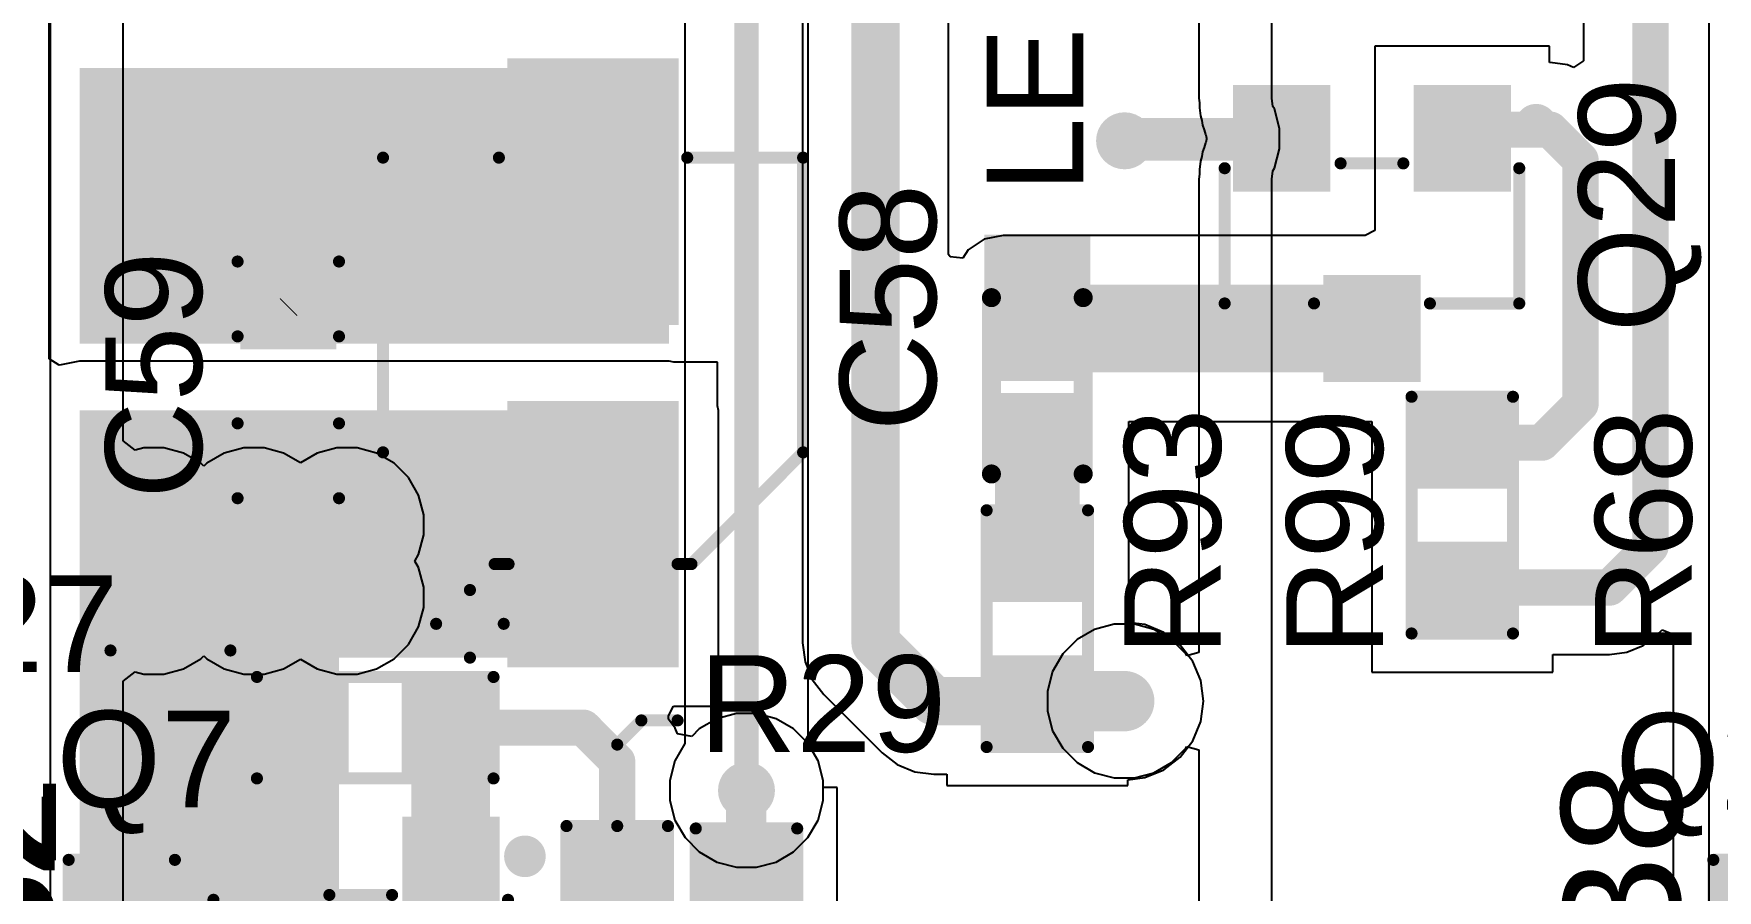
# Model space of a CAD drawing. Header units: millimetres. Extents: x 0 to 214, y 0 to 214.
# Drawn here: x 4.896 to 5.594, y 0.853 to 1.207 of the extents above; entities that cross this region are included whole.
import ezdxf

# ---------------------------------------------------------------- set-up
doc = ezdxf.new("R2010")
doc.units = ezdxf.units.MM
doc.header["$MEASUREMENT"] = 0
for name, color, linetype in [('BottomLayer', 5, 'Continuous'), ('BottomSolder', 6, 'Continuous'), ('TopLayer', 1, 'Continuous'), ('TopOverlay', 2, 'Continuous'), ('TopPaste', 8, 'Continuous'), ('TopSolder', 216, 'Continuous'), ('ViaHoleLayer', 16, 'Continuous')]:
    doc.layers.add(name, color=color, linetype=linetype)
doc.styles.add('Arial', font='', dxfattribs={"height": 0.2})
doc.styles.get('Arial').set_extended_font_data('Arial')

# ---------------------------------------------------------------- blocks, each defined once
blk = doc.blocks.new('SOT_23_206')
at = {"layer": 'TopLayer'}
for points in [[(-0.01614, 0.05748), (0.01614, 0.05748), (0.01614, 0.02126), (-0.01614, 0.02126)], [(-0.05354, -0.02126), (-0.02126, -0.02126), (-0.02126, -0.05748), (-0.05354, -0.05748)], [(0.02126, -0.02126), (0.05354, -0.02126), (0.05354, -0.05748), (0.02126, -0.05748)]]:
    blk.add_hatch(color=1, dxfattribs=at).paths.add_polyline_path(points)
at = {"layer": 'TopPaste'}
for points in [[(-0.01614, 0.05748), (0.01614, 0.05748), (0.01614, 0.02126), (-0.01614, 0.02126)], [(-0.05354, -0.02126), (-0.02126, -0.02126), (-0.02126, -0.05748), (-0.05354, -0.05748)], [(0.02126, -0.02126), (0.05354, -0.02126), (0.05354, -0.05748), (0.02126, -0.05748)]]:
    blk.add_hatch(color=8, dxfattribs=at).paths.add_polyline_path(points)
at = {"layer": 'TopSolder'}
for points in [[(-0.02014, 0.06148), (0.02014, 0.06148), (0.02014, 0.01726), (-0.02014, 0.01726)], [(-0.05754, -0.01726), (-0.01726, -0.01726), (-0.01726, -0.06148), (-0.05754, -0.06148)], [(0.01726, -0.01726), (0.05754, -0.01726), (0.05754, -0.06148), (0.01726, -0.06148)]]:
    blk.add_hatch(color=216, dxfattribs=at).paths.add_polyline_path(points)
at = {"layer": 'TopOverlay', "const_width": 0.005}
for points in [[(-0.061, 0.029), (-0.061, -0.027)], [(-0.024, 0.029), (-0.061, 0.029)], [(0.061, 0.029), (0.024, 0.029)], [(0.061, 0.029), (0.061, -0.027)], [(0.013, -0.029), (-0.013, -0.029)]]:
    blk.add_lwpolyline(points, dxfattribs=at)
at = {"layer": 'TopOverlay'}
for points, const_width in [([(-0.06225, 0.029, 1), (-0.05975, 0.029, 1)], 0.0025), ([(-0.06225, 0.029, 1), (-0.05975, 0.029, 1)], 0.0025), ([(-0.02525, 0.029, 1), (-0.02275, 0.029, 1)], 0.0025), ([(0.02275, 0.029, 1), (0.02525, 0.029, 1)], 0.0025), ([(0.05975, 0.029, 1), (0.06225, 0.029, 1)], 0.0025), ([(0.05975, 0.029, 1), (0.06225, 0.029, 1)], 0.0025), ([(-0.06225, -0.027, 1), (-0.05975, -0.027, 1)], 0.0025), ([(-0.01425, -0.029, 1), (-0.01175, -0.029, 1)], 0.0025), ([(0.01175, -0.029, 1), (0.01425, -0.029, 1)], 0.0025), ([(0.05975, -0.027, 1), (0.06225, -0.027, 1)], 0.0025), ([(-0.06439, -0.045, 1), (-0.07161, -0.045, 1)], 0.01), ([(-0.07411, -0.045, 1), (-0.06911, -0.045, 1)], 0.005), ([(-0.06689, -0.045, 1), (-0.06189, -0.045, 1)], 0.005)]:
    blk.add_lwpolyline(points, format="xyb", close=True, dxfattribs=dict(at, const_width=const_width))
blk = doc.blocks.new('R___0603_230')
at = {"layer": 'TopLayer'}
for points in [[(-0.015, 0.0175), (-0.015, -0.0175), (-0.045, -0.0175), (-0.045, 0.0175)], [(0.045, 0.0175), (0.045, -0.0175), (0.015, -0.0175), (0.015, 0.0175)]]:
    blk.add_hatch(color=1, dxfattribs=at).paths.add_polyline_path(points)
at = {"layer": 'TopPaste'}
for points in [[(-0.015, 0.0175), (-0.015, -0.0175), (-0.045, -0.0175), (-0.045, 0.0175)], [(0.045, 0.0175), (0.045, -0.0175), (0.015, -0.0175), (0.015, 0.0175)]]:
    blk.add_hatch(color=8, dxfattribs=at).paths.add_polyline_path(points)
at = {"layer": 'TopSolder'}
for points in [[(-0.011, 0.0215), (-0.011, -0.0215), (-0.049, -0.0215), (-0.049, 0.0215)], [(0.049, 0.0215), (0.049, -0.0215), (0.011, -0.0215), (0.011, 0.0215)]]:
    blk.add_hatch(color=216, dxfattribs=at).paths.add_polyline_path(points)
at = {"layer": 'TopOverlay', "const_width": 0.005}
for points in [[(-0.048, -0.021), (-0.048, 0.021)], [(0.048, 0.021), (-0.048, 0.021)], [(0.048, -0.021), (0.048, 0.021)], [(0.048, -0.021), (-0.048, -0.021)]]:
    blk.add_lwpolyline(points, dxfattribs=at)
at = {"layer": 'TopOverlay', "const_width": 0.0025}
for points in [[(-0.04925, 0.021, 1), (-0.04675, 0.021, 1)], [(-0.04925, 0.021, 1), (-0.04675, 0.021, 1)], [(0.04675, 0.021, 1), (0.04925, 0.021, 1)], [(0.04675, 0.021, 1), (0.04925, 0.021, 1)], [(-0.04925, -0.021, 1), (-0.04675, -0.021, 1)], [(-0.04925, -0.021, 1), (-0.04675, -0.021, 1)], [(0.04675, -0.021, 1), (0.04925, -0.021, 1)], [(0.04675, -0.021, 1), (0.04925, -0.021, 1)]]:
    blk.add_lwpolyline(points, format="xyb", close=True, dxfattribs=at)
blk = doc.blocks.new('R___0603_231')
at = {"layer": 'TopLayer'}
for points in [[(-0.015, 0.0175), (-0.015, -0.0175), (-0.045, -0.0175), (-0.045, 0.0175)], [(0.045, 0.0175), (0.045, -0.0175), (0.015, -0.0175), (0.015, 0.0175)]]:
    blk.add_hatch(color=1, dxfattribs=at).paths.add_polyline_path(points)
at = {"layer": 'TopPaste'}
for points in [[(-0.015, 0.0175), (-0.015, -0.0175), (-0.045, -0.0175), (-0.045, 0.0175)], [(0.045, 0.0175), (0.045, -0.0175), (0.015, -0.0175), (0.015, 0.0175)]]:
    blk.add_hatch(color=8, dxfattribs=at).paths.add_polyline_path(points)
at = {"layer": 'TopSolder'}
for points in [[(-0.011, 0.0215), (-0.011, -0.0215), (-0.049, -0.0215), (-0.049, 0.0215)], [(0.049, 0.0215), (0.049, -0.0215), (0.011, -0.0215), (0.011, 0.0215)]]:
    blk.add_hatch(color=216, dxfattribs=at).paths.add_polyline_path(points)
at = {"layer": 'TopOverlay', "const_width": 0.005}
for points in [[(0.048, 0.021), (-0.048, 0.021)], [(-0.048, -0.021), (-0.048, 0.021)], [(0.048, -0.021), (0.048, 0.021)], [(0.048, -0.021), (-0.048, -0.021)]]:
    blk.add_lwpolyline(points, dxfattribs=at)
at = {"layer": 'TopOverlay', "const_width": 0.0025}
for points in [[(-0.04925, 0.021, 1), (-0.04675, 0.021, 1)], [(-0.04925, 0.021, 1), (-0.04675, 0.021, 1)], [(0.04675, 0.021, 1), (0.04925, 0.021, 1)], [(0.04675, 0.021, 1), (0.04925, 0.021, 1)], [(-0.04925, -0.021, 1), (-0.04675, -0.021, 1)], [(-0.04925, -0.021, 1), (-0.04675, -0.021, 1)], [(0.04675, -0.021, 1), (0.04925, -0.021, 1)], [(0.04675, -0.021, 1), (0.04925, -0.021, 1)]]:
    blk.add_lwpolyline(points, format="xyb", close=True, dxfattribs=at)
blk = doc.blocks.new('RES_0603_265')
at = {"layer": 'TopLayer'}
for points in [[(-0.015, 0.0175), (-0.015, -0.0175), (-0.045, -0.0175), (-0.045, 0.0175)], [(0.045, 0.0175), (0.045, -0.0175), (0.015, -0.0175), (0.015, 0.0175)]]:
    blk.add_hatch(color=1, dxfattribs=at).paths.add_polyline_path(points)
at = {"layer": 'TopPaste'}
for points in [[(-0.015, 0.0175), (-0.015, -0.0175), (-0.045, -0.0175), (-0.045, 0.0175)], [(0.045, 0.0175), (0.045, -0.0175), (0.015, -0.0175), (0.015, 0.0175)]]:
    blk.add_hatch(color=8, dxfattribs=at).paths.add_polyline_path(points)
at = {"layer": 'TopSolder'}
for points in [[(-0.011, 0.0215), (-0.011, -0.0215), (-0.049, -0.0215), (-0.049, 0.0215)], [(0.049, 0.0215), (0.049, -0.0215), (0.011, -0.0215), (0.011, 0.0215)]]:
    blk.add_hatch(color=216, dxfattribs=at).paths.add_polyline_path(points)
at = {"layer": 'TopOverlay', "const_width": 0.005}
for points in [[(-0.049, 0.021), (-0.049, -0.021)], [(-0.049, 0.021), (0.049, 0.021)], [(0.049, 0.021), (0.049, -0.021)], [(-0.049, -0.021), (0.049, -0.021)]]:
    blk.add_lwpolyline(points, dxfattribs=at)
at = {"layer": 'TopOverlay', "const_width": 0.0025}
for points in [[(-0.05025, 0.021, 1), (-0.04775, 0.021, 1)], [(-0.05025, 0.021, 1), (-0.04775, 0.021, 1)], [(0.04775, 0.021, 1), (0.05025, 0.021, 1)], [(0.04775, 0.021, 1), (0.05025, 0.021, 1)], [(-0.05025, -0.021, 1), (-0.04775, -0.021, 1)], [(-0.05025, -0.021, 1), (-0.04775, -0.021, 1)], [(0.04775, -0.021, 1), (0.05025, -0.021, 1)], [(0.04775, -0.021, 1), (0.05025, -0.021, 1)]]:
    blk.add_lwpolyline(points, format="xyb", close=True, dxfattribs=at)
blk = doc.blocks.new('RES_0603_271')
at = {"layer": 'TopLayer'}
for points in [[(-0.015, 0.0175), (-0.015, -0.0175), (-0.045, -0.0175), (-0.045, 0.0175)], [(0.045, 0.0175), (0.045, -0.0175), (0.015, -0.0175), (0.015, 0.0175)]]:
    blk.add_hatch(color=1, dxfattribs=at).paths.add_polyline_path(points)
at = {"layer": 'TopPaste'}
for points in [[(-0.015, 0.0175), (-0.015, -0.0175), (-0.045, -0.0175), (-0.045, 0.0175)], [(0.045, 0.0175), (0.045, -0.0175), (0.015, -0.0175), (0.015, 0.0175)]]:
    blk.add_hatch(color=8, dxfattribs=at).paths.add_polyline_path(points)
at = {"layer": 'TopSolder'}
for points in [[(-0.011, 0.0215), (-0.011, -0.0215), (-0.049, -0.0215), (-0.049, 0.0215)], [(0.049, 0.0215), (0.049, -0.0215), (0.011, -0.0215), (0.011, 0.0215)]]:
    blk.add_hatch(color=216, dxfattribs=at).paths.add_polyline_path(points)
at = {"layer": 'TopOverlay', "const_width": 0.005}
for points in [[(0.049, 0.021), (-0.049, 0.021)], [(-0.049, -0.021), (-0.049, 0.021)], [(0.049, -0.021), (0.049, 0.021)], [(0.049, -0.021), (-0.049, -0.021)]]:
    blk.add_lwpolyline(points, dxfattribs=at)
at = {"layer": 'TopOverlay', "const_width": 0.0025}
for points in [[(-0.05025, 0.021, 1), (-0.04775, 0.021, 1)], [(-0.05025, 0.021, 1), (-0.04775, 0.021, 1)], [(0.04775, 0.021, 1), (0.05025, 0.021, 1)], [(0.04775, 0.021, 1), (0.05025, 0.021, 1)], [(-0.05025, -0.021, 1), (-0.04775, -0.021, 1)], [(-0.05025, -0.021, 1), (-0.04775, -0.021, 1)], [(0.04775, -0.021, 1), (0.05025, -0.021, 1)], [(0.04775, -0.021, 1), (0.05025, -0.021, 1)]]:
    blk.add_lwpolyline(points, format="xyb", close=True, dxfattribs=at)
blk = doc.blocks.new('SOT_23_290')
at = {"layer": 'TopLayer'}
for points in [[(-0.01614, 0.05748), (0.01614, 0.05748), (0.01614, 0.02126), (-0.01614, 0.02126)], [(-0.05354, -0.02126), (-0.02126, -0.02126), (-0.02126, -0.05748), (-0.05354, -0.05748)], [(0.02126, -0.02126), (0.05354, -0.02126), (0.05354, -0.05748), (0.02126, -0.05748)]]:
    blk.add_hatch(color=1, dxfattribs=at).paths.add_polyline_path(points)
at = {"layer": 'TopPaste'}
for points in [[(-0.01614, 0.05748), (0.01614, 0.05748), (0.01614, 0.02126), (-0.01614, 0.02126)], [(-0.05354, -0.02126), (-0.02126, -0.02126), (-0.02126, -0.05748), (-0.05354, -0.05748)], [(0.02126, -0.02126), (0.05354, -0.02126), (0.05354, -0.05748), (0.02126, -0.05748)]]:
    blk.add_hatch(color=8, dxfattribs=at).paths.add_polyline_path(points)
at = {"layer": 'TopSolder'}
for points in [[(-0.02014, 0.06148), (0.02014, 0.06148), (0.02014, 0.01726), (-0.02014, 0.01726)], [(-0.05754, -0.01726), (-0.01726, -0.01726), (-0.01726, -0.06148), (-0.05754, -0.06148)], [(0.01726, -0.01726), (0.05754, -0.01726), (0.05754, -0.06148), (0.01726, -0.06148)]]:
    blk.add_hatch(color=216, dxfattribs=at).paths.add_polyline_path(points)
at = {"layer": 'TopOverlay', "const_width": 0.005}
for points in [[(-0.024, 0.029), (-0.061, 0.029)], [(-0.061, 0.029), (-0.061, -0.027)], [(0.061, 0.029), (0.024, 0.029)], [(0.061, 0.029), (0.061, -0.027)], [(0.013, -0.029), (-0.013, -0.029)]]:
    blk.add_lwpolyline(points, dxfattribs=at)
at = {"layer": 'TopOverlay'}
for points, const_width in [([(-0.06225, 0.029, 1), (-0.05975, 0.029, 1)], 0.0025), ([(-0.06225, 0.029, 1), (-0.05975, 0.029, 1)], 0.0025), ([(-0.02525, 0.029, 1), (-0.02275, 0.029, 1)], 0.0025), ([(0.02275, 0.029, 1), (0.02525, 0.029, 1)], 0.0025), ([(0.05975, 0.029, 1), (0.06225, 0.029, 1)], 0.0025), ([(0.05975, 0.029, 1), (0.06225, 0.029, 1)], 0.0025), ([(-0.06225, -0.027, 1), (-0.05975, -0.027, 1)], 0.0025), ([(-0.01425, -0.029, 1), (-0.01175, -0.029, 1)], 0.0025), ([(0.01175, -0.029, 1), (0.01425, -0.029, 1)], 0.0025), ([(0.05975, -0.027, 1), (0.06225, -0.027, 1)], 0.0025), ([(-0.06439, -0.045, 1), (-0.07161, -0.045, 1)], 0.01), ([(-0.07411, -0.045, 1), (-0.06911, -0.045, 1)], 0.005), ([(-0.06689, -0.045, 1), (-0.06189, -0.045, 1)], 0.005)]:
    blk.add_lwpolyline(points, format="xyb", close=True, dxfattribs=dict(at, const_width=const_width))
blk = doc.blocks.new('LED_0402_299')
at = {"layer": 'TopLayer'}
for points in [[(-0.03091, 0.01417), (-0.0065, 0.01417), (-0.0065, -0.01417), (-0.03091, -0.01417)], [(0.0065, 0.01417), (0.03091, 0.01417), (0.03091, -0.01417), (0.0065, -0.01417)]]:
    blk.add_hatch(color=1, dxfattribs=at).paths.add_polyline_path(points)
at = {"layer": 'TopOverlay'}
blk.add_hatch(color=2, dxfattribs=at).paths.add_polyline_path([(0.03704, -0.022), (0.06304, -0.022), (0.06304, 0.022), (0.03704, 0.022)])
at = {"layer": 'TopPaste'}
for points in [[(-0.03091, 0.01417), (-0.0065, 0.01417), (-0.0065, -0.01417), (-0.03091, -0.01417)], [(0.0065, 0.01417), (0.03091, 0.01417), (0.03091, -0.01417), (0.0065, -0.01417)]]:
    blk.add_hatch(color=8, dxfattribs=at).paths.add_polyline_path(points)
at = {"layer": 'TopSolder'}
for points in [[(-0.03491, 0.01817), (-0.0025, 0.01817), (-0.0025, -0.01817), (-0.03491, -0.01817)], [(0.0025, 0.01817), (0.03491, 0.01817), (0.03491, -0.01817), (0.0025, -0.01817)]]:
    blk.add_hatch(color=216, dxfattribs=at).paths.add_polyline_path(points)
at = {"layer": 'TopOverlay', "const_width": 0.00787}
for points in [[(-0.036, 0.019), (0.037, 0.019)], [(-0.036, 0.019), (-0.036, -0.019)], [(0.037, 0.019), (0.037, -0.019)], [(-0.036, -0.019), (0.037, -0.019)]]:
    blk.add_lwpolyline(points, dxfattribs=at)
at = {"layer": 'TopOverlay', "const_width": 0.00394}
for points in [[(-0.03797, 0.019, 1), (-0.03403, 0.019, 1)], [(-0.03797, 0.019, 1), (-0.03403, 0.019, 1)], [(0.03503, 0.019, 1), (0.03897, 0.019, 1)], [(0.03503, 0.019, 1), (0.03897, 0.019, 1)], [(-0.03797, -0.019, 1), (-0.03403, -0.019, 1)], [(-0.03797, -0.019, 1), (-0.03403, -0.019, 1)], [(0.03503, -0.019, 1), (0.03897, -0.019, 1)], [(0.03503, -0.019, 1), (0.03897, -0.019, 1)]]:
    blk.add_lwpolyline(points, format="xyb", close=True, dxfattribs=at)
blk = doc.blocks.new('S______B______358')
at = {"layer": 'TopLayer'}
for points in [[(-0.045, -0.0175), (-0.045, 0.0175), (-0.015, 0.0175), (-0.015, -0.0175)], [(0.015, -0.0175), (0.015, 0.0175), (0.045, 0.0175), (0.045, -0.0175)]]:
    blk.add_hatch(color=1, dxfattribs=at).paths.add_polyline_path(points)
at = {"layer": 'TopPaste'}
for points in [[(-0.045, -0.0175), (-0.045, 0.0175), (-0.015, 0.0175), (-0.015, -0.0175)], [(0.015, -0.0175), (0.015, 0.0175), (0.045, 0.0175), (0.045, -0.0175)]]:
    blk.add_hatch(color=8, dxfattribs=at).paths.add_polyline_path(points)
at = {"layer": 'TopSolder'}
for points in [[(-0.049, -0.0215), (-0.049, 0.0215), (-0.011, 0.0215), (-0.011, -0.0215)], [(0.011, -0.0215), (0.011, 0.0215), (0.049, 0.0215), (0.049, -0.0215)]]:
    blk.add_hatch(color=216, dxfattribs=at).paths.add_polyline_path(points)
at = {"layer": 'TopOverlay', "const_width": 0.005}
for points in [[(-0.05, -0.022), (-0.05, 0.022)], [(0.05, 0.022), (-0.05, 0.022)], [(0.05, -0.022), (0.05, 0.022)], [(0.05, -0.022), (-0.05, -0.022)]]:
    blk.add_lwpolyline(points, dxfattribs=at)
at = {"layer": 'TopOverlay', "const_width": 0.0025}
for points in [[(-0.05125, 0.022, 1), (-0.04875, 0.022, 1)], [(-0.05125, 0.022, 1), (-0.04875, 0.022, 1)], [(0.04875, 0.022, 1), (0.05125, 0.022, 1)], [(0.04875, 0.022, 1), (0.05125, 0.022, 1)], [(-0.05125, -0.022, 1), (-0.04875, -0.022, 1)], [(-0.05125, -0.022, 1), (-0.04875, -0.022, 1)], [(0.04875, -0.022, 1), (0.05125, -0.022, 1)], [(0.04875, -0.022, 1), (0.05125, -0.022, 1)]]:
    blk.add_lwpolyline(points, format="xyb", close=True, dxfattribs=at)
blk = doc.blocks.new('C__0603_377')
at = {"layer": 'TopLayer'}
for points in [[(-0.015, 0.0175), (-0.015, -0.0175), (-0.045, -0.0175), (-0.045, 0.0175)], [(0.045, 0.0175), (0.045, -0.0175), (0.015, -0.0175), (0.015, 0.0175)]]:
    blk.add_hatch(color=1, dxfattribs=at).paths.add_polyline_path(points)
at = {"layer": 'TopPaste'}
for points in [[(-0.015, 0.0175), (-0.015, -0.0175), (-0.045, -0.0175), (-0.045, 0.0175)], [(0.045, 0.0175), (0.045, -0.0175), (0.015, -0.0175), (0.015, 0.0175)]]:
    blk.add_hatch(color=8, dxfattribs=at).paths.add_polyline_path(points)
at = {"layer": 'TopSolder'}
for points in [[(-0.01264, 0.01986), (-0.01264, -0.01986), (-0.04736, -0.01986), (-0.04736, 0.01986)], [(0.04736, 0.01986), (0.04736, -0.01986), (0.01264, -0.01986), (0.01264, 0.01986)]]:
    blk.add_hatch(color=216, dxfattribs=at).paths.add_polyline_path(points)
at = {"layer": 'TopOverlay', "const_width": 0.005}
for points in [[(-0.049, 0.021), (-0.018, 0.021)], [(-0.049, 0.021), (-0.049, -0.021)], [(0.018, 0.021), (0.049, 0.021)], [(0.049, 0.021), (0.049, -0.021)], [(-0.049, -0.021), (-0.018, -0.021)], [(0.018, -0.021), (0.049, -0.021)]]:
    blk.add_lwpolyline(points, dxfattribs=at)
at = {"layer": 'TopOverlay', "const_width": 0.0025}
for points in [[(-0.05025, 0.021, 1), (-0.04775, 0.021, 1)], [(-0.05025, 0.021, 1), (-0.04775, 0.021, 1)], [(-0.01925, 0.021, 1), (-0.01675, 0.021, 1)], [(0.01675, 0.021, 1), (0.01925, 0.021, 1)], [(0.04775, 0.021, 1), (0.05025, 0.021, 1)], [(0.04775, 0.021, 1), (0.05025, 0.021, 1)], [(-0.05025, -0.021, 1), (-0.04775, -0.021, 1)], [(-0.05025, -0.021, 1), (-0.04775, -0.021, 1)], [(-0.01925, -0.021, 1), (-0.01675, -0.021, 1)], [(0.01675, -0.021, 1), (0.01925, -0.021, 1)], [(0.04775, -0.021, 1), (0.05025, -0.021, 1)], [(0.04775, -0.021, 1), (0.05025, -0.021, 1)]]:
    blk.add_lwpolyline(points, format="xyb", close=True, dxfattribs=at)
blk = doc.blocks.new('RVT1E100M0405__378')
at = {"layer": 'TopLayer'}
for points in [[(-0.12205, 0.0315), (-0.01969, 0.0315), (-0.01969, -0.0315), (-0.12205, -0.0315)], [(0.01969, 0.0315), (0.12205, 0.0315), (0.12205, -0.0315), (0.01969, -0.0315)]]:
    blk.add_hatch(color=1, dxfattribs=at).paths.add_polyline_path(points)
at = {"layer": 'TopPaste'}
for points in [[(-0.12205, 0.0315), (-0.01969, 0.0315), (-0.01969, -0.0315), (-0.12205, -0.0315)], [(0.01969, 0.0315), (0.12205, 0.0315), (0.12205, -0.0315), (0.01969, -0.0315)]]:
    blk.add_hatch(color=8, dxfattribs=at).paths.add_polyline_path(points)
at = {"layer": 'TopSolder'}
for points in [[(-0.12605, 0.0355), (-0.01569, 0.0355), (-0.01569, -0.0355), (-0.12605, -0.0355)], [(0.01569, 0.0355), (0.12605, 0.0355), (0.12605, -0.0355), (0.01569, -0.0355)]]:
    blk.add_hatch(color=216, dxfattribs=at).paths.add_polyline_path(points)
at = {"layer": 'TopOverlay', "const_width": 0.005}
for points in [[(-0.037, 0.087), (-0.08325, 0.04075)], [(-0.037, 0.087), (0.085, 0.087)], [(0.085, 0.087), (0.085, 0.039)], [(-0.108, 0.065), (-0.108, 0.037)], [(-0.122, 0.051), (-0.094, 0.051)], [(-0.08325, 0.04075), (-0.08325, 0.035)], [(-0.08325, -0.035), (-0.08325, -0.04075)], [(-0.08325, -0.04075), (-0.037, -0.087)], [(0.085, -0.039), (0.085, -0.087)], [(-0.037, -0.087), (0.085, -0.087)]]:
    blk.add_lwpolyline(points, dxfattribs=at)
at = {"layer": 'TopOverlay', "const_width": 0.0025}
for points in [[(-0.03825, 0.087, 1), (-0.03575, 0.087, 1)], [(-0.03825, 0.087, 1), (-0.03575, 0.087, 1)], [(0.08375, 0.087, 1), (0.08625, 0.087, 1)], [(0.08375, 0.087, 1), (0.08625, 0.087, 1)], [(-0.10925, 0.065, 1), (-0.10675, 0.065, 1)], [(-0.12325, 0.051, 1), (-0.12075, 0.051, 1)], [(-0.09525, 0.051, 1), (-0.09275, 0.051, 1)], [(-0.0845, 0.04075, 1), (-0.082, 0.04075, 1)], [(-0.0845, 0.04075, 1), (-0.082, 0.04075, 1)], [(-0.10925, 0.037, 1), (-0.10675, 0.037, 1)], [(-0.0845, 0.035, 1), (-0.082, 0.035, 1)], [(0.08375, 0.039, 1), (0.08625, 0.039, 1)], [(-0.0845, -0.035, 1), (-0.082, -0.035, 1)], [(-0.0845, -0.04075, 1), (-0.082, -0.04075, 1)], [(-0.0845, -0.04075, 1), (-0.082, -0.04075, 1)], [(0.08375, -0.039, 1), (0.08625, -0.039, 1)], [(-0.03825, -0.087, 1), (-0.03575, -0.087, 1)], [(-0.03825, -0.087, 1), (-0.03575, -0.087, 1)], [(0.08375, -0.087, 1), (0.08625, -0.087, 1)], [(0.08375, -0.087, 1), (0.08625, -0.087, 1)]]:
    blk.add_lwpolyline(points, format="xyb", close=True, dxfattribs=at)
blk = doc.blocks.new('S______B______392')
at = {"layer": 'TopLayer'}
for points in [[(-0.045, -0.0175), (-0.045, 0.0175), (-0.015, 0.0175), (-0.015, -0.0175)], [(0.015, -0.0175), (0.015, 0.0175), (0.045, 0.0175), (0.045, -0.0175)]]:
    blk.add_hatch(color=1, dxfattribs=at).paths.add_polyline_path(points)
at = {"layer": 'TopPaste'}
for points in [[(-0.045, -0.0175), (-0.045, 0.0175), (-0.015, 0.0175), (-0.015, -0.0175)], [(0.015, -0.0175), (0.015, 0.0175), (0.045, 0.0175), (0.045, -0.0175)]]:
    blk.add_hatch(color=8, dxfattribs=at).paths.add_polyline_path(points)
at = {"layer": 'TopSolder'}
for points in [[(-0.049, -0.0215), (-0.049, 0.0215), (-0.011, 0.0215), (-0.011, -0.0215)], [(0.011, -0.0215), (0.011, 0.0215), (0.049, 0.0215), (0.049, -0.0215)]]:
    blk.add_hatch(color=216, dxfattribs=at).paths.add_polyline_path(points)
at = {"layer": 'TopOverlay', "const_width": 0.005}
for points in [[(0.05, 0.022), (-0.05, 0.022)], [(-0.05, -0.022), (-0.05, 0.022)], [(0.05, -0.022), (0.05, 0.022)], [(0.05, -0.022), (-0.05, -0.022)]]:
    blk.add_lwpolyline(points, dxfattribs=at)
at = {"layer": 'TopOverlay', "const_width": 0.0025}
for points in [[(-0.05125, 0.022, 1), (-0.04875, 0.022, 1)], [(-0.05125, 0.022, 1), (-0.04875, 0.022, 1)], [(0.04875, 0.022, 1), (0.05125, 0.022, 1)], [(0.04875, 0.022, 1), (0.05125, 0.022, 1)], [(-0.05125, -0.022, 1), (-0.04875, -0.022, 1)], [(-0.05125, -0.022, 1), (-0.04875, -0.022, 1)], [(0.04875, -0.022, 1), (0.05125, -0.022, 1)], [(0.04875, -0.022, 1), (0.05125, -0.022, 1)]]:
    blk.add_lwpolyline(points, format="xyb", close=True, dxfattribs=at)
at = {"layer": 'TopOverlay'}
blk.add_text('SB2', height=0.05, rotation=-180, dxfattribs=at).set_placement((0.046897, -0.027803))
blk = doc.blocks.new('RES_0603_416')
at = {"layer": 'TopLayer'}
for points in [[(-0.015, 0.0175), (-0.015, -0.0175), (-0.045, -0.0175), (-0.045, 0.0175)], [(0.045, 0.0175), (0.045, -0.0175), (0.015, -0.0175), (0.015, 0.0175)]]:
    blk.add_hatch(color=1, dxfattribs=at).paths.add_polyline_path(points)
at = {"layer": 'TopPaste'}
for points in [[(-0.015, 0.0175), (-0.015, -0.0175), (-0.045, -0.0175), (-0.045, 0.0175)], [(0.045, 0.0175), (0.045, -0.0175), (0.015, -0.0175), (0.015, 0.0175)]]:
    blk.add_hatch(color=8, dxfattribs=at).paths.add_polyline_path(points)
at = {"layer": 'TopSolder'}
for points in [[(-0.011, 0.0215), (-0.011, -0.0215), (-0.049, -0.0215), (-0.049, 0.0215)], [(0.049, 0.0215), (0.049, -0.0215), (0.011, -0.0215), (0.011, 0.0215)]]:
    blk.add_hatch(color=216, dxfattribs=at).paths.add_polyline_path(points)
at = {"layer": 'TopOverlay', "const_width": 0.005}
for points in [[(-0.049, 0.021), (-0.049, -0.021)], [(0.049, 0.021), (-0.049, 0.021)], [(0.049, 0.021), (0.049, -0.021)], [(0.049, -0.021), (-0.049, -0.021)]]:
    blk.add_lwpolyline(points, dxfattribs=at)
at = {"layer": 'TopOverlay', "const_width": 0.0025}
for points in [[(-0.05025, 0.021, 1), (-0.04775, 0.021, 1)], [(-0.05025, 0.021, 1), (-0.04775, 0.021, 1)], [(0.04775, 0.021, 1), (0.05025, 0.021, 1)], [(0.04775, 0.021, 1), (0.05025, 0.021, 1)], [(-0.05025, -0.021, 1), (-0.04775, -0.021, 1)], [(-0.05025, -0.021, 1), (-0.04775, -0.021, 1)], [(0.04775, -0.021, 1), (0.05025, -0.021, 1)], [(0.04775, -0.021, 1), (0.05025, -0.021, 1)]]:
    blk.add_lwpolyline(points, format="xyb", close=True, dxfattribs=at)

msp = doc.modelspace()

# ---------------------------------------------------------------- hatches: boundary and pattern name
at = {"layer": 'BottomLayer'}
h = msp.add_hatch(color=5, dxfattribs=at)
edge = h.paths.add_edge_path()
edge.add_arc((5.04587, 1.1709), 0.01181, 0, 360)
h = msp.add_hatch(color=5, dxfattribs=at)
edge = h.paths.add_edge_path()
edge.add_arc((5.07987, 1.1709), 0.01181, 0, 360)
h = msp.add_hatch(color=5, dxfattribs=at)
edge = h.paths.add_edge_path()
edge.add_arc((5.348, 1.163), 0.01181, 0, 360)
h = msp.add_hatch(color=5, dxfattribs=at)
edge = h.paths.add_edge_path()
edge.add_arc((5.04587, 1.1369), 0.01181, 0, 360)
h = msp.add_hatch(color=5, dxfattribs=at)
edge = h.paths.add_edge_path()
edge.add_arc((5.08087, 1.1359), 0.01181, 0, 360)
h = msp.add_hatch(color=5, dxfattribs=at)
edge = h.paths.add_edge_path()
edge.add_arc((5.04587, 1.1019), 0.01181, 0, 360)
h = msp.add_hatch(color=5, dxfattribs=at)
edge = h.paths.add_edge_path()
edge.add_arc((5.07987, 1.1019), 0.01181, 0, 360)
h = msp.add_hatch(color=5, dxfattribs=at)
edge = h.paths.add_edge_path()
edge.add_arc((4.94594, 1.00403), 0.01181, 0, 360)
h = msp.add_hatch(color=5, dxfattribs=at)
edge = h.paths.add_edge_path()
edge.add_arc((4.98741, 1.00403), 0.01181, 0, 360)
h = msp.add_hatch(color=5, dxfattribs=at)
edge = h.paths.add_edge_path()
edge.add_arc((5.02591, 1.00403), 0.01181, 0, 360)
h = msp.add_hatch(color=5, dxfattribs=at)
edge = h.paths.add_edge_path()
edge.add_arc((4.94594, 0.97403), 0.01181, 0, 360)
h = msp.add_hatch(color=5, dxfattribs=at)
edge = h.paths.add_edge_path()
edge.add_arc((4.98741, 0.97403), 0.01181, 0, 360)
h = msp.add_hatch(color=5, dxfattribs=at)
edge = h.paths.add_edge_path()
edge.add_arc((5.02591, 0.97403), 0.01181, 0, 360)
h = msp.add_hatch(color=5, dxfattribs=at)
edge = h.paths.add_edge_path()
edge.add_arc((5.34787, 0.93103), 0.01181, 0, 360)
h = msp.add_hatch(color=5, dxfattribs=at)
edge = h.paths.add_edge_path()
edge.add_arc((5.19141, 0.89403), 0.01181, 0, 360)
at = {"layer": 'BottomSolder'}
h = msp.add_hatch(color=6, dxfattribs=at)
edge = h.paths.add_edge_path()
edge.add_arc((5.348, 1.163), 0.00591, 0, 360)
h = msp.add_hatch(color=6, dxfattribs=at)
edge = h.paths.add_edge_path()
edge.add_arc((5.08087, 1.1359), 0.00591, 0, 360)
h = msp.add_hatch(color=6, dxfattribs=at)
edge = h.paths.add_edge_path()
edge.add_arc((5.34787, 0.93103), 0.00591, 0, 360)
h = msp.add_hatch(color=6, dxfattribs=at)
edge = h.paths.add_edge_path()
edge.add_arc((5.19141, 0.89403), 0.00591, 0, 360)
at = {"layer": 'TopLayer'}
for points in [[(4.91517, 1.07903), (5.15936, 1.07903), (5.15936, 1.19308), (4.91517, 1.19308)], [(5.41143, 1.17251), (5.348, 1.17251), (5.348, 1.1548), (5.41143, 1.1548)], [(5.29769, 1.06718), (5.46661, 1.06718), (5.46661, 1.1034), (5.29769, 1.1034)], [(5.29437, 0.97603), (5.32937, 0.97603), (5.32937, 1.05457), (5.29437, 1.05457)], [(4.91517, 0.94899), (5.15936, 0.94899), (5.15936, 1.05135), (4.91517, 1.05135)], [(4.91517, 0.83031), (5.02264, 0.83031), (5.02264, 1.04903), (4.91517, 1.04903)], [(5.05264, 0.84303), (5.08518, 0.84303), (5.08518, 0.93753), (5.05264, 0.93753)], [(5.18293, 0.84531), (5.19957, 0.84531), (5.19957, 0.89403), (5.18293, 0.89403)]]:
    msp.add_hatch(color=1, dxfattribs=at).paths.add_polyline_path(points)
h = msp.add_hatch(color=1, dxfattribs=at)
edge = h.paths.add_edge_path()
edge.add_arc((5.04587, 1.1709), 0.01181, 0, 360)
h = msp.add_hatch(color=1, dxfattribs=at)
edge = h.paths.add_edge_path()
edge.add_arc((5.07987, 1.1709), 0.01181, 0, 360)
h = msp.add_hatch(color=1, dxfattribs=at)
edge = h.paths.add_edge_path()
edge.add_arc((5.348, 1.163), 0.01181, 0, 360)
h = msp.add_hatch(color=1, dxfattribs=at)
edge = h.paths.add_edge_path()
edge.add_arc((5.04587, 1.1369), 0.01181, 0, 360)
h = msp.add_hatch(color=1, dxfattribs=at)
edge = h.paths.add_edge_path()
edge.add_arc((5.08087, 1.1359), 0.01181, 0, 360)
h = msp.add_hatch(color=1, dxfattribs=at)
edge = h.paths.add_edge_path()
edge.add_arc((5.04587, 1.1019), 0.01181, 0, 360)
h = msp.add_hatch(color=1, dxfattribs=at)
edge = h.paths.add_edge_path()
edge.add_arc((5.07987, 1.1019), 0.01181, 0, 360)
h = msp.add_hatch(color=1, dxfattribs=at)
edge = h.paths.add_edge_path()
edge.add_arc((4.94594, 1.00403), 0.01181, 0, 360)
h = msp.add_hatch(color=1, dxfattribs=at)
edge = h.paths.add_edge_path()
edge.add_arc((4.98741, 1.00403), 0.01181, 0, 360)
h = msp.add_hatch(color=1, dxfattribs=at)
edge = h.paths.add_edge_path()
edge.add_arc((5.02591, 1.00403), 0.01181, 0, 360)
h = msp.add_hatch(color=1, dxfattribs=at)
edge = h.paths.add_edge_path()
edge.add_arc((4.94594, 0.97403), 0.01181, 0, 360)
h = msp.add_hatch(color=1, dxfattribs=at)
edge = h.paths.add_edge_path()
edge.add_arc((4.98741, 0.97403), 0.01181, 0, 360)
h = msp.add_hatch(color=1, dxfattribs=at)
edge = h.paths.add_edge_path()
edge.add_arc((5.02591, 0.97403), 0.01181, 0, 360)
h = msp.add_hatch(color=1, dxfattribs=at)
edge = h.paths.add_edge_path()
edge.add_arc((5.34787, 0.93103), 0.01181, 0, 360)
h = msp.add_hatch(color=1, dxfattribs=at)
edge = h.paths.add_edge_path()
edge.add_arc((5.19141, 0.89403), 0.01181, 0, 360)
at = {"layer": 'TopSolder'}
h = msp.add_hatch(color=216, dxfattribs=at)
edge = h.paths.add_edge_path()
edge.add_arc((5.348, 1.163), 0.00591, 0, 360)
h = msp.add_hatch(color=216, dxfattribs=at)
edge = h.paths.add_edge_path()
edge.add_arc((5.08087, 1.1359), 0.00591, 0, 360)
h = msp.add_hatch(color=216, dxfattribs=at)
edge = h.paths.add_edge_path()
edge.add_arc((5.34787, 0.93103), 0.00591, 0, 360)
h = msp.add_hatch(color=216, dxfattribs=at)
edge = h.paths.add_edge_path()
edge.add_arc((5.19141, 0.89403), 0.00591, 0, 360)
at = {"layer": 'ViaHoleLayer'}
h = msp.add_hatch(color=16, dxfattribs=at)
edge = h.paths.add_edge_path()
edge.add_arc((5.04587, 1.1709), 0.00591, 0, 360)
h = msp.add_hatch(color=16, dxfattribs=at)
edge = h.paths.add_edge_path()
edge.add_arc((5.07987, 1.1709), 0.00591, 0, 360)
h = msp.add_hatch(color=16, dxfattribs=at)
edge = h.paths.add_edge_path()
edge.add_arc((5.348, 1.163), 0.00591, 0, 360)
h = msp.add_hatch(color=16, dxfattribs=at)
edge = h.paths.add_edge_path()
edge.add_arc((5.04587, 1.1369), 0.00591, 0, 360)
h = msp.add_hatch(color=16, dxfattribs=at)
edge = h.paths.add_edge_path()
edge.add_arc((5.08087, 1.1359), 0.00591, 0, 360)
h = msp.add_hatch(color=16, dxfattribs=at)
edge = h.paths.add_edge_path()
edge.add_arc((5.04587, 1.1019), 0.00591, 0, 360)
h = msp.add_hatch(color=16, dxfattribs=at)
edge = h.paths.add_edge_path()
edge.add_arc((5.07987, 1.1019), 0.00591, 0, 360)
h = msp.add_hatch(color=16, dxfattribs=at)
edge = h.paths.add_edge_path()
edge.add_arc((4.94594, 1.00403), 0.00591, 0, 360)
h = msp.add_hatch(color=16, dxfattribs=at)
edge = h.paths.add_edge_path()
edge.add_arc((4.98741, 1.00403), 0.00591, 0, 360)
h = msp.add_hatch(color=16, dxfattribs=at)
edge = h.paths.add_edge_path()
edge.add_arc((5.02591, 1.00403), 0.00591, 0, 360)
h = msp.add_hatch(color=16, dxfattribs=at)
edge = h.paths.add_edge_path()
edge.add_arc((4.94594, 0.97403), 0.00591, 0, 360)
h = msp.add_hatch(color=16, dxfattribs=at)
edge = h.paths.add_edge_path()
edge.add_arc((4.98741, 0.97403), 0.00591, 0, 360)
h = msp.add_hatch(color=16, dxfattribs=at)
edge = h.paths.add_edge_path()
edge.add_arc((5.02591, 0.97403), 0.00591, 0, 360)
h = msp.add_hatch(color=16, dxfattribs=at)
edge = h.paths.add_edge_path()
edge.add_arc((5.34787, 0.93103), 0.00591, 0, 360)
h = msp.add_hatch(color=16, dxfattribs=at)
edge = h.paths.add_edge_path()
edge.add_arc((5.19141, 0.89403), 0.00591, 0, 360)

# ---------------------------------------------------------------- linework, layer by layer
at = {"layer": 'BottomLayer'}
for p, q in [((5.16592, 1.45493), (5.16592, 0.91351)), ((5.2169, 0.91351), (5.2169, 1.44854)), ((5.37874, 1.41581), (5.37874, 1.18067)), ((5.409, 1.18067), (5.409, 1.41581)), ((4.903, 1.347), (4.903, 0.75532)), ((4.93326, 1.03875), (4.93326, 1.32831)), ((5.59, 1.31823), (5.59, 1.03585)), ((5.37874, 1.18067), (5.379, 1.17871)), ((5.379, 1.17871), (5.379, 1.17672)), ((5.40945, 1.17725), (5.409, 1.18067)), ((5.379, 1.17672), (5.37945, 1.1733)), ((5.37945, 1.1733), (5.37996, 1.17138)), ((5.41005, 1.1762), (5.40945, 1.17725)), ((5.41222, 1.16811), (5.41005, 1.1762)), ((5.37996, 1.17138), (5.38022, 1.16941)), ((5.38022, 1.16941), (5.38098, 1.16758)), ((5.38098, 1.16758), (5.3815, 1.16567)), ((5.3815, 1.16567), (5.3816, 1.16549)), ((5.3816, 1.16549), (5.38196, 1.16413)), ((5.41222, 1.15974), (5.41222, 1.16811)), ((5.38022, 1.15843), (5.37996, 1.15647)), ((5.38098, 1.16027), (5.38022, 1.15843)), ((5.3815, 1.16218), (5.38098, 1.16027)), ((5.3816, 1.16236), (5.3815, 1.16218)), ((5.38196, 1.16372), (5.3816, 1.16236)), ((5.38196, 1.16413), (5.38196, 1.16372)), ((5.41005, 1.15165), (5.41222, 1.15974)), ((5.37945, 1.15455), (5.379, 1.15112)), ((5.379, 1.15112), (5.379, 1.14914)), ((5.37996, 1.15647), (5.37945, 1.15455)), ((5.40945, 1.1506), (5.41005, 1.15165)), ((5.379, 1.14914), (5.37874, 1.14718)), ((5.37874, 1.14718), (5.37874, 0.98083)), ((5.409, 1.14718), (5.40945, 1.1506)), ((5.409, 0.98083), (5.409, 1.14718)), ((4.93826, 1.03491), (4.93326, 1.03875)), ((4.94176, 1.03585), (4.93826, 1.03491)), ((4.95013, 1.03585), (4.94176, 1.03585)), ((4.95822, 1.03368), (4.95013, 1.03585)), ((4.96548, 1.02949), (4.95822, 1.03368)), ((4.97513, 1.03368), (4.96788, 1.02949)), ((4.98323, 1.03585), (4.97513, 1.03368)), ((4.9916, 1.03585), (4.98323, 1.03585)), ((4.99969, 1.03368), (4.9916, 1.03585)), ((5.00666, 1.02965), (4.99969, 1.03368)), ((5.01363, 1.03368), (5.00666, 1.02965)), ((5.02173, 1.03585), (5.01363, 1.03368)), ((5.0301, 1.03585), (5.02173, 1.03585)), ((5.03819, 1.03368), (5.0301, 1.03585)), ((5.04545, 1.02949), (5.03819, 1.03368)), ((5.59, 1.03585), (5.59, 0.94222)), ((4.96668, 1.02829), (4.96548, 1.02949)), ((4.96788, 1.02949), (4.96668, 1.02829)), ((5.05137, 1.02357), (5.04545, 1.02949)), ((5.05556, 1.01631), (5.05137, 1.02357)), ((5.05772, 1.00822), (5.05556, 1.01631)), ((5.05772, 0.99985), (5.05772, 1.00822)), ((5.05556, 0.99176), (5.05772, 0.99985)), ((5.05399, 0.98903), (5.05556, 0.99176)), ((5.05556, 0.98631), (5.05399, 0.98903)), ((5.05772, 0.97822), (5.05556, 0.98631)), ((5.05772, 0.96985), (5.05772, 0.97822)), ((5.37874, 0.98083), (5.37874, 0.95118)), ((5.409, 0.79174), (5.409, 0.98083)), ((5.05556, 0.96176), (5.05772, 0.96985)), ((5.34368, 0.96285), (5.33559, 0.96068)), ((5.35206, 0.96285), (5.34368, 0.96285)), ((5.36015, 0.96068), (5.35206, 0.96285)), ((5.05137, 0.9545), (5.05556, 0.96176)), ((5.32834, 0.95649), (5.32241, 0.95057)), ((5.33559, 0.96068), (5.32834, 0.95649)), ((5.3674, 0.95649), (5.36015, 0.96068)), ((5.37332, 0.95057), (5.3674, 0.95649)), ((4.95822, 0.94439), (4.96548, 0.94858)), ((4.96548, 0.94858), (4.96668, 0.94978)), ((4.96668, 0.94978), (4.96788, 0.94858)), ((4.96788, 0.94858), (4.97513, 0.94439)), ((4.99969, 0.94439), (5.00666, 0.94842)), ((5.00666, 0.94842), (5.01363, 0.94439)), ((5.03819, 0.94439), (5.04545, 0.94858)), ((5.04545, 0.94858), (5.05137, 0.9545)), ((5.32241, 0.95057), (5.31822, 0.94331)), ((5.37374, 0.94984), (5.37332, 0.95057)), ((5.37874, 0.95118), (5.37374, 0.94984)), ((4.93326, 0.93932), (4.93826, 0.94316)), ((4.93826, 0.94316), (4.94176, 0.94222)), ((4.94176, 0.94222), (4.95013, 0.94222)), ((4.95013, 0.94222), (4.95822, 0.94439)), ((4.97513, 0.94439), (4.98323, 0.94222)), ((4.98323, 0.94222), (4.9916, 0.94222)), ((4.9916, 0.94222), (4.99969, 0.94439)), ((5.01363, 0.94439), (5.02173, 0.94222)), ((5.02173, 0.94222), (5.0301, 0.94222)), ((5.0301, 0.94222), (5.03819, 0.94439)), ((5.31822, 0.94331), (5.31606, 0.93522)), ((5.59, 0.94222), (5.59, 0.75792)), ((4.93326, 0.75532), (4.93326, 0.93932)), ((5.31606, 0.93522), (5.31606, 0.92685)), ((5.31606, 0.92685), (5.31822, 0.91876)), ((5.31822, 0.91876), (5.32241, 0.9115)), ((5.16592, 0.91351), (5.16177, 0.90631)), ((5.22105, 0.90631), (5.2169, 0.91351)), ((5.32241, 0.9115), (5.32834, 0.90558)), ((5.3674, 0.90558), (5.37332, 0.9115)), ((5.37332, 0.9115), (5.37374, 0.91223)), ((5.37374, 0.91223), (5.37874, 0.91089)), ((5.37874, 0.91089), (5.37874, 0.79174)), ((5.16177, 0.90631), (5.1596, 0.89822)), ((5.22322, 0.89822), (5.22105, 0.90631)), ((5.32834, 0.90558), (5.33559, 0.90139)), ((5.33559, 0.90139), (5.34368, 0.89922)), ((5.35206, 0.89922), (5.36015, 0.90139)), ((5.36015, 0.90139), (5.3674, 0.90558)), ((5.1596, 0.89822), (5.1596, 0.88985)), ((5.22322, 0.88985), (5.22322, 0.89822)), ((5.34368, 0.89922), (5.35206, 0.89922)), ((5.1596, 0.88985), (5.16177, 0.88176)), ((5.22105, 0.88176), (5.22322, 0.88985)), ((5.16177, 0.88176), (5.16596, 0.8745)), ((5.21687, 0.8745), (5.22105, 0.88176)), ((5.16596, 0.8745), (5.17188, 0.86858)), ((5.21094, 0.86858), (5.21687, 0.8745)), ((5.17188, 0.86858), (5.17913, 0.86439)), ((5.20369, 0.86439), (5.21094, 0.86858)), ((5.17913, 0.86439), (5.18722, 0.86222)), ((5.18722, 0.86222), (5.1956, 0.86222)), ((5.1956, 0.86222), (5.20369, 0.86439))]:
    msp.add_line(p, q, dxfattribs=at)
at = {"layer": 'BottomLayer', "const_width": 0.01}
msp.add_lwpolyline([(5.19141, 0.89403), (5.19141, 1.46549)], dxfattribs=at)
at = {"layer": 'BottomLayer', "const_width": 0.005}
msp.add_lwpolyline([(5.18891, 0.89403, 1), (5.19391, 0.89403, 1)], format="xyb", close=True, dxfattribs=at)
at = {"layer": 'TopLayer'}
for p, q in [((5.21462, 1.48501), (5.21462, 0.95512)), ((5.27514, 1.11592), (5.27514, 1.26596)), ((4.9026, 1.07276), (4.9026, 1.24903)), ((5.53813, 1.2373), (5.53813, 1.19616)), ((5.52401, 1.20214), (5.45173, 1.20214)), ((5.45173, 1.20214), (5.45173, 1.12592)), ((5.52401, 1.19536), (5.52401, 1.20214)), ((5.52431, 1.19536), (5.52401, 1.19536)), ((5.53149, 1.19441), (5.52431, 1.19536)), ((5.53397, 1.19338), (5.53149, 1.19441)), ((5.53813, 1.19616), (5.53397, 1.19338)), ((5.29769, 1.1238), (5.28989, 1.12224)), ((5.44761, 1.1238), (5.29769, 1.1238)), ((5.45173, 1.12592), (5.44761, 1.1238)), ((5.27578, 1.11492), (5.27514, 1.11592)), ((5.28328, 1.11782), (5.28097, 1.11438)), ((5.28989, 1.12224), (5.28328, 1.11782)), ((5.28097, 1.11438), (5.27578, 1.11492)), ((4.90672, 1.07018), (4.9026, 1.07276)), ((4.9076, 1.07024), (4.90672, 1.07018)), ((4.91517, 1.07174), (4.9076, 1.07024)), ((5.15936, 1.07174), (4.91517, 1.07174)), ((5.16133, 1.07135), (5.15936, 1.07174)), ((5.17936, 1.07135), (5.16133, 1.07135)), ((5.17936, 1.05332), (5.17936, 1.07135)), ((5.17976, 1.05135), (5.17936, 1.05332)), ((5.17976, 0.94899), (5.17976, 1.05135)), ((5.34976, 0.97603), (5.34976, 1.04679)), ((5.34976, 1.04679), (5.45037, 1.04679)), ((5.45037, 1.04679), (5.45037, 1.00303)), ((5.45037, 1.00303), (5.45037, 0.94303)), ((5.34937, 0.97406), (5.34976, 0.97603)), ((5.34937, 0.96362), (5.34937, 0.97406)), ((5.35635, 0.9627), (5.34937, 0.96362)), ((5.36426, 0.95942), (5.35635, 0.9627)), ((5.37105, 0.95421), (5.36426, 0.95942)), ((5.56274, 0.95401), (5.56848, 0.95842)), ((5.56848, 0.95842), (5.57066, 0.9606)), ((5.57066, 0.9606), (5.57528, 0.95869)), ((5.57528, 0.95869), (5.57528, 0.94999)), ((5.17936, 0.94702), (5.17976, 0.94899)), ((5.21462, 0.95512), (5.21565, 0.94729)), ((5.37626, 0.94742), (5.37105, 0.95421)), ((5.52537, 0.94303), (5.52537, 0.9503)), ((5.52537, 0.9503), (5.54887, 0.9503)), ((5.54887, 0.9503), (5.55605, 0.95124)), ((5.55605, 0.95124), (5.56274, 0.95401)), ((5.57528, 0.94999), (5.57528, 0.83031)), ((5.17936, 0.92899), (5.17936, 0.94702)), ((5.21565, 0.94729), (5.21867, 0.93999)), ((5.37953, 0.93952), (5.37626, 0.94742)), ((5.45037, 0.94303), (5.52537, 0.94303)), ((5.21867, 0.93999), (5.22348, 0.93373)), ((5.38065, 0.93103), (5.37953, 0.93952)), ((5.15913, 0.92486), (5.16099, 0.92883)), ((5.16099, 0.92883), (5.16112, 0.92894)), ((5.16112, 0.92894), (5.16133, 0.92899)), ((5.16133, 0.92899), (5.17936, 0.92899)), ((5.22348, 0.93373), (5.24757, 0.90964)), ((5.37953, 0.92255), (5.38065, 0.93103)), ((5.15906, 0.9236), (5.15913, 0.92486)), ((5.16189, 0.9199), (5.15906, 0.9236)), ((5.17913, 0.92368), (5.17188, 0.91949)), ((5.18722, 0.92585), (5.17913, 0.92368)), ((5.1956, 0.92585), (5.18722, 0.92585)), ((5.20369, 0.92368), (5.1956, 0.92585)), ((5.21094, 0.91949), (5.20369, 0.92368)), ((5.37626, 0.91464), (5.37953, 0.92255)), ((5.16286, 0.91755), (5.16189, 0.9199)), ((5.16876, 0.91637), (5.16286, 0.91755)), ((5.17188, 0.91949), (5.16876, 0.91637)), ((5.21687, 0.91357), (5.21094, 0.91949)), ((5.22105, 0.90631), (5.21687, 0.91357)), ((5.37105, 0.90786), (5.37626, 0.91464)), ((5.24757, 0.90964), (5.25384, 0.90483)), ((5.36426, 0.90265), (5.37105, 0.90786)), ((5.22322, 0.89822), (5.22105, 0.90631)), ((5.25384, 0.90483), (5.26113, 0.90181)), ((5.26113, 0.90181), (5.26897, 0.90078)), ((5.26897, 0.90078), (5.27437, 0.90078)), ((5.27437, 0.90078), (5.27437, 0.89603)), ((5.35635, 0.89937), (5.36426, 0.90265)), ((5.22322, 0.89531), (5.22322, 0.89822)), ((5.22891, 0.89531), (5.22322, 0.89531)), ((5.22891, 0.81763), (5.22891, 0.89531)), ((5.27437, 0.89603), (5.34937, 0.89603)), ((5.34937, 0.89845), (5.35635, 0.89937)), ((5.34937, 0.89603), (5.34937, 0.89845))]:
    msp.add_line(p, q, dxfattribs=at)
for points, const_width in [([(5.24488, 0.95512), (5.24488, 1.58233)], 0.02), ([(5.56587, 0.99503), (5.56587, 1.24903)], 0.015), ([(5.48527, 1.16762), (5.52431, 1.16762)], 0.015), ([(5.52431, 1.16762), (5.53687, 1.15507)], 0.015), ([(5.53687, 1.05403), (5.53687, 1.15507)], 0.015), ([(5.00164, 1.09403), (5.00187, 1.09426)], 0.01), ([(5.52087, 1.03803), (5.53687, 1.05403)], 0.015), ([(5.48787, 1.03803), (5.52087, 1.03803)], 0.015), ([(5.54887, 0.97803), (5.56587, 0.99503)], 0.015), ([(5.48787, 0.97803), (5.54887, 0.97803)], 0.015), ([(5.24488, 0.95512), (5.26897, 0.93103)], 0.02), ([(5.31187, 0.93103), (5.34787, 0.93103)], 0.025), ([(5.26897, 0.93103), (5.31187, 0.93103)], 0.02), ([(5.06764, 0.92003), (5.12387, 0.92003)], 0.015), ([(5.12387, 0.92003), (5.13787, 0.90603)], 0.015), ([(5.13787, 0.86131), (5.13787, 0.90603)], 0.015)]:
    msp.add_lwpolyline(points, dxfattribs=dict(at, const_width=const_width))
for points, const_width in [([(5.48152, 1.16762, 1), (5.48902, 1.16762, 1)], 0.0075), ([(5.52056, 1.16762, 1), (5.52806, 1.16762, 1)], 0.0075), ([(5.52056, 1.16762, 1), (5.52806, 1.16762, 1)], 0.0075), ([(5.53312, 1.15507, 1), (5.54062, 1.15507, 1)], 0.0075), ([(5.53312, 1.15507, 1), (5.54062, 1.15507, 1)], 0.0075), ([(4.99914, 1.09403, 1), (5.00414, 1.09403, 1)], 0.005), ([(4.99937, 1.09426, 1), (5.00437, 1.09426, 1)], 0.005), ([(5.53312, 1.05403, 1), (5.54062, 1.05403, 1)], 0.0075), ([(5.53312, 1.05403, 1), (5.54062, 1.05403, 1)], 0.0075), ([(5.48412, 1.03803, 1), (5.49162, 1.03803, 1)], 0.0075), ([(5.51712, 1.03803, 1), (5.52462, 1.03803, 1)], 0.0075), ([(5.51712, 1.03803, 1), (5.52462, 1.03803, 1)], 0.0075), ([(5.56212, 0.99503, 1), (5.56962, 0.99503, 1)], 0.0075), ([(5.56212, 0.99503, 1), (5.56962, 0.99503, 1)], 0.0075), ([(5.48412, 0.97803, 1), (5.49162, 0.97803, 1)], 0.0075), ([(5.54512, 0.97803, 1), (5.55262, 0.97803, 1)], 0.0075), ([(5.54512, 0.97803, 1), (5.55262, 0.97803, 1)], 0.0075), ([(5.23988, 0.95512, 1), (5.24988, 0.95512, 1)], 0.01), ([(5.23988, 0.95512, 1), (5.24988, 0.95512, 1)], 0.01), ([(5.30562, 0.93103, 1), (5.31812, 0.93103, 1)], 0.0125), ([(5.34162, 0.93103, 1), (5.35412, 0.93103, 1)], 0.0125), ([(5.26397, 0.93103, 1), (5.27397, 0.93103, 1)], 0.01), ([(5.26397, 0.93103, 1), (5.27397, 0.93103, 1)], 0.01), ([(5.30687, 0.93103, 1), (5.31687, 0.93103, 1)], 0.01), ([(5.06389, 0.92003, 1), (5.07139, 0.92003, 1)], 0.0075), ([(5.12012, 0.92003, 1), (5.12762, 0.92003, 1)], 0.0075), ([(5.12012, 0.92003, 1), (5.12762, 0.92003, 1)], 0.0075), ([(5.13412, 0.90603, 1), (5.14162, 0.90603, 1)], 0.0075), ([(5.13412, 0.90603, 1), (5.14162, 0.90603, 1)], 0.0075), ([(5.13412, 0.86131, 1), (5.14162, 0.86131, 1)], 0.0075)]:
    msp.add_lwpolyline(points, format="xyb", close=True, dxfattribs=dict(at, const_width=const_width))
at = {"layer": 'TopOverlay', "const_width": 0.005}
for points in [[(4.928, 0.952), (4.97767, 0.952)], [(4.97767, 0.952), (4.98864, 0.94103)], [(5.13787, 0.91303), (5.14787, 0.92303)], [(5.14787, 0.92303), (5.16287, 0.92303)], [(5.13787, 0.87931), (5.13787, 0.91303)]]:
    msp.add_lwpolyline(points, dxfattribs=at)
at = {"layer": 'TopOverlay', "const_width": 0.0025}
for points in [[(4.92675, 0.952, 1), (4.92925, 0.952, 1)], [(4.97642, 0.952, 1), (4.97893, 0.952, 1)], [(4.97642, 0.952, 1), (4.97893, 0.952, 1)], [(4.98739, 0.94103, 1), (4.98989, 0.94103, 1)], [(5.14662, 0.92303, 1), (5.14912, 0.92303, 1)], [(5.14662, 0.92303, 1), (5.14912, 0.92303, 1)], [(5.16162, 0.92303, 1), (5.16412, 0.92303, 1)], [(5.13662, 0.91303, 1), (5.13912, 0.91303, 1)], [(5.13662, 0.91303, 1), (5.13912, 0.91303, 1)], [(5.13662, 0.87931, 1), (5.13912, 0.87931, 1)]]:
    msp.add_lwpolyline(points, format="xyb", close=True, dxfattribs=at)

# ---------------------------------------------------------------- block references
for name, p, rotation in [('RVT1E100M0405__378', (5.12787, 1.07103), 90), ('SOT_23_290', (5.45047, 1.12466), 180), ('LED_0402_299', (5.31187, 1.06107), 90), ('C__0603_377', (5.00164, 1.06403), 90), ('RES_0603_265', (5.48787, 1.00803), 90), ('RES_0603_271', (5.31187, 0.96103), 270), ('RES_0603_416', (5.03764, 0.92003), 180), ('S______B______392', (4.93267, 0.81531), 270), ('SOT_23_206', (5.03164, 0.82177), 180), ('R___0603_230', (5.13787, 0.83131), 270), ('R___0603_231', (5.19141, 0.83031), 270), ('S______B______358', (5.61387, 0.81531), 270)]:
    msp.add_blockref(name, p, dxfattribs=dict(rotation=rotation))

# ---------------------------------------------------------------- texts
at = {"layer": 'TopOverlay', "style": 'Arial'}
for s, height, p in [('LED6', 0.04, (5.33086, 1.14154)), ('Q29', 0.04, (5.57599, 1.08368)), ('C58', 0.04, (5.26999, 1.04268)), ('C59', 0.04, (4.96586, 1.01472)), ('R93', 0.04, (5.38786, 0.94972)), ('R99', 0.04, (5.45499, 0.94968)), ('R68', 0.04, (5.58286, 0.94968)), ('SB8', 0.05, (5.57887, 0.77429)), ('SB2', 0.05, (4.90545, 0.76841))]:
    msp.add_text(s, height=height, rotation=90, dxfattribs=at).set_placement(p)
for s, p in [('R27', (4.82884, 0.94304)), ('R29', (5.17168, 0.91001)), ('Q7', (4.90555, 0.88704)), ('Q21', (5.55122, 0.88604))]:
    msp.add_text(s, height=0.04, dxfattribs=at).set_placement(p)

doc.saveas('drawing.dxf')
